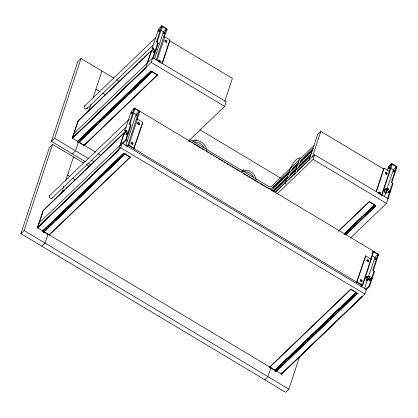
<?xml version="1.0" encoding="UTF-8"?>
<svg xmlns="http://www.w3.org/2000/svg" width="418" height="418" viewBox="0 0 418 418"><rect width="100%" height="100%" fill="white"/><g stroke="black" fill="none" stroke-linecap="round" stroke-linejoin="round"><path stroke-width="0.63" d="M133.76 109.709L134.136 108.873L129.282 123.989L130.975 125.557L128.77 132.219L128.201 132.762A1.129 0.277 -59.1 0 0 128.253 132.569M130.975 125.557L129.841 124.318L134.951 108.858M154.2 52.072A1.129 0.277 -59.1 0 1 154.247 51.879L153.688 51.545L153.129 52.088L153.803 51.21A1.129 0.277 -59.1 0 1 154.634 49.857A1.129 0.277 -59.1 0 1 154.932 50.123L155.491 50.458L156.06 49.914L158.26 43.258L156.567 41.685L161.395 26.559L161.045 27.405M162.241 26.559L157.126 42.014L158.26 43.258M374.518 271.491L373.384 270.253L378.217 255.633C378.452 255.022 377.423 254.363 377.658 255.299L372.825 269.913L374.518 271.491L372.318 278.153L371.748 278.696L371.189 278.362A1.129 0.277 -59.1 0 0 370.891 278.09A1.129 0.277 -59.1 0 0 370.061 279.449L369.387 280.321L369.946 279.783L370.505 280.117A1.129 0.277 -59.1 0 0 370.458 280.306M378.285 255.335L377.731 254.949M392.962 183.889L391.269 182.316L396.102 167.696C395.867 166.766 396.954 167.404 396.661 168.031L391.828 182.65L392.962 183.889L390.757 190.551L390.193 191.094L389.633 190.76A1.129 0.277 -59.1 0 0 389.336 190.488A1.129 0.277 -59.1 0 0 388.5 191.846L387.826 192.719L388.39 192.181L388.949 192.515A1.129 0.277 -59.1 0 0 388.923 192.928M126.445 131.111L125.902 130.473A2.816 0.695 -59.1 0 0 125.013 130.63L124.846 130.777A2.816 2.022 46.2 0 1 125.922 131.748M153.73 48.807L153.192 48.169A2.816 0.695 -59.1 0 0 152.304 48.331L152.131 48.472A2.816 2.022 46.2 0 1 153.213 49.449M370.181 276.873A1.129 0.277 -59.1 0 0 370.04 276.982L369.449 276.402A2.816 0.695 -59.1 0 0 368.561 276.564L374.909 257.363L377.94 254.457M369.987 277.04L370.008 276.737A2.816 0.695 -59.1 0 0 369.12 276.899L368.561 276.564M388.484 189.38L387.894 188.8A2.816 0.695 -59.1 0 0 387 188.962L393.354 169.76L396.379 166.855M388.432 189.438L388.447 189.135M156.275 59.769L166.071 29.406L166.813 29.955M361.288 286.941L362.589 285.693L373.446 252.253M381.838 195.655L392.194 164.342M206.44 151.708C207.856 144.748 196.758 136.263 191.867 142.977M255.884 181.334C257.295 174.374 246.197 165.889 241.306 172.603M139.528 112.259L139.424 112.546L138.865 112.212M391.462 164.561L391.379 164.295L392.042 164.749M300.657 162.142L301.023 160.711M117.442 161.186L125.008 153.782L43.618 232.126L42.526 231.473L42.929 230.245M281.382 374.053L362.5 296.216L281.445 374.183L281.789 372.814M386.013 193.158L386.535 191.026A1.933 1.39 46.2 0 0 384.314 189.495M386.321 192.536L386.718 191.334A2.043 1.468 46.2 0 0 384.278 189.401M367.772 280.144L368.091 278.628A1.933 1.39 46.2 0 0 365.875 277.097M367.882 280.138L368.274 278.937A2.043 1.468 46.2 0 0 365.834 277.003M299.711 356.329L288.848 389.184L285.64 392.262L20.9 233.631L49.397 147.465L52.605 144.388L83.616 162.968M85.235 161.588L51.424 141.326L77.811 61.55L81.014 58.473L113.706 78.061M20.9 233.631L24.108 230.553L52.605 144.388M51.424 141.326L54.633 138.248L81.014 58.473M42.986 231.138L37.385 227.784L38.905 223.186L125.494 140.103L128.101 132.219L128.66 132.553L126.053 140.438L122.526 143.818M125.687 132.647A2.043 1.468 46.2 0 0 124.271 132.658L43.153 210.494L37.448 227.909L43.232 210.573L53.081 201.126M77.894 141.467L72.335 138.133L73.855 133.53L152.784 57.799L226.19 101.783L224.67 106.386L188.492 141.096M152.648 50.296A2.043 1.468 46.2 0 0 151.541 50.416L78.082 120.896L72.293 138.259L78.161 120.974L96.997 102.901M42.411 231.499L42.61 230.908L123.728 153.077L123.529 153.662L42.411 231.499L43.681 232.256L124.94 153.986L130.249 157.168L124.966 153.913M43.618 232.126L43.759 231.692M43.681 232.256L43.822 231.823L49.131 235L130.249 157.168M77.34 141.901L77.539 141.31L150.997 70.83L150.799 71.415L77.34 141.901L78.61 142.658L152.209 71.739L157.518 74.921L152.236 71.666L151.295 72.57M48.039 234.017L45.039 243.093L41.831 246.171M61.425 193.55L63.865 186.162M65.699 180.623L73.537 156.928M78.365 142.319L75.564 150.793L72.356 153.871M88.653 111.209L90.884 104.474M93.109 97.744L101.95 71.018M78.61 142.658L80.167 140.871M49.131 235L130.27 157.09M78.756 142.224L84.06 145.401L157.539 74.843M120.023 145.349L123.681 134.664A2.816 0.695 -59.1 0 0 125.233 132.501L125.254 132.459A1.129 0.277 -59.1 0 0 126.194 131.095A1.129 0.277 -59.1 0 0 125.938 130.719A2.816 0.695 -59.1 0 0 125.572 130.965L125.024 130.604L125.604 131.038A2.816 2.022 46.2 0 1 126.105 131.581M124.846 130.777L131.346 111.115L134.554 108.037L378.656 254.306L378.285 255.231M147.314 63.045L150.966 52.365A2.816 0.695 -59.1 0 0 152.518 50.197L152.539 50.155A1.129 0.277 -59.1 0 0 153.484 48.796A1.129 0.277 -59.1 0 0 153.228 48.415L153.171 48.472M152.131 48.472L158.636 28.816L161.839 25.738L167.148 28.915L166.839 29.809L166.176 29.354M37.448 227.909L118.592 149.999L37.364 227.857M123.671 134.69L124.261 134.936M37.385 227.784L120.765 147.779L122.286 143.175L366.393 289.444L364.867 294.047L281.356 374.131M134.742 109.302L134.037 108.868L134.554 108.037M162.027 26.998L161.327 26.564L161.839 25.738M126.962 134.183L126.403 133.849L125.839 134.387L126.513 133.514A1.129 0.277 -59.1 0 1 127.349 132.161A1.129 0.277 -59.1 0 1 127.647 132.428L128.211 131.884L130.416 125.222M72.335 138.133L151.259 62.402L155.391 49.914L155.951 50.249L153.343 58.133M154.932 50.123L155.501 49.58L157.701 42.923M125.766 145.569L136.111 114.276L139.142 111.371M154.472 58.969L163.401 31.972L166.427 29.067M152.236 71.666L78.547 142.528L77.455 141.874L150.914 71.394M137.203 119.25L139.863 111.219M164.493 36.946L166.834 29.877L166.275 29.532M126.68 146.363L127.981 145.119A0.684 0.444 18.3 0 1 128.896 145.109L137.485 119.13L142.794 122.312L133.844 148.63L142.794 122.312M157.001 60.333L164.776 36.831L170.079 40.008L162.309 63.515M161.949 63.855L169.724 40.353M224.732 101.522L232.382 78.385L169.306 40.593M285.18 183.951L289.867 169.792C291.696 165.439 294.079 160.7 298.253 158.218L298.865 158.281L299.163 158.835L299.131 159.848L294.293 174.792M290.113 175.638L290.52 174.405M298.823 167.686L299.638 165.225M309.163 160.026L317.623 134.46L320.825 131.383L383.907 169.18M312.371 156.954L320.825 131.383M277.406 193.644L313.113 159.383L314.634 154.78L388.04 198.764M356.079 292.459L274.934 370.369L269.626 367.192L350.77 289.282L356.209 292.386L356.021 292.945L274.903 370.782L275.995 371.435L357.113 293.598L356.021 292.945M270.916 367.568L267.917 376.644L264.709 379.722M357.369 293.143L357.176 293.729L276.058 371.565L274.788 370.803L274.934 370.369M274.903 370.782L275.091 370.217M276.058 371.565L276.251 370.975M338.58 231.123L369.214 201.68L374.648 204.783L374.465 205.342L344.213 234.284M376.19 191.486L383.755 168.6L384.116 168.261L389.419 171.437A0.684 0.444 18.3 0 1 389.623 172.117M376.341 191.763L384.116 168.261M387.209 170.769L388.588 166.604L391.791 163.527L397.1 166.704L396.719 167.592M345.952 234.592L375.62 206.126L375.813 205.541M389.137 171.558L391.478 164.483L392.037 164.812M388.426 167.085L391.791 163.527M381.441 195.561L389.419 171.437M269.626 367.192L350.77 289.282M384.435 196.721L385.642 192.897A2.816 2.022 46.2 0 1 384.56 189.897A2.816 2.022 46.2 0 1 386.943 188.978L387.57 189.27A2.816 0.695 -59.1 0 1 388.176 188.889M365.672 255.858L356.721 282.181L365.672 255.858L370.975 259.04A0.684 0.444 18.3 0 1 371.179 259.714M274.788 370.803L355.906 292.971L356.052 292.537L350.749 289.355M387.481 198.43L390.088 190.551L390.647 190.885L386.519 203.367L350.399 238.114M389.633 190.76L390.203 190.216L392.403 183.554M370.693 259.155L373.352 251.129M134.392 108.523L139.701 111.705L139.544 112.17L138.786 111.71L127.981 145.119L362.589 285.693A0.684 0.444 18.3 0 0 362.385 285.019L370.975 259.04M364.564 288.645L367.203 280.499A2.816 2.022 46.2 0 1 366.116 277.5A2.816 2.022 46.2 0 1 368.498 276.58L369.12 276.899M365.515 289.418L369.042 286.032L371.649 278.153L372.208 278.487L369.601 286.367L365.954 289.867M371.189 278.362L371.759 277.818L373.958 271.157M72.293 138.259L145.746 67.779L151.541 50.416M151.002 52.339L151.833 50.395A1.933 1.39 46.2 0 1 152.654 50.385M124.271 132.663L118.566 150.078M123.733 134.586L124.564 132.642A1.933 1.39 46.2 0 1 125.677 132.731M373.473 252.791L372.913 252.456L373.034 252.085M166.787 30.044L166.15 29.908M391.436 164.65L391.912 165.188M136.78 116.005L136.916 115.702M389.273 168.647L389.404 168.344M291.738 170.716L292.386 169.065M369.428 276.706L369.486 276.648A1.129 0.277 -59.1 0 1 369.742 277.029A1.129 0.277 -59.1 0 1 368.812 278.388L368.775 278.435A2.816 0.695 -59.1 0 1 367.218 280.624M164.295 33.241L164.499 32.954M387.873 189.103L387.925 189.046A1.129 0.277 -59.1 0 1 388.186 189.427A1.129 0.277 -59.1 0 1 387.251 190.786L387.22 190.833A2.816 0.695 -59.1 0 1 385.662 193.022L386.216 193.356M84.358 106.198L155.93 37.521M86.981 108.565L152.904 45.311M97.937 101.997L107.828 92.509M108.769 91.605L137.966 63.593M138.907 62.69L148.798 53.201M150.208 51.848L151.619 50.489M153.688 51.545A1.129 0.277 -59.1 0 0 153.986 51.816A1.129 0.277 -59.1 0 0 154.822 50.458L155.391 49.914M153.798 52.088L154.357 51.545A1.129 0.277 -59.1 0 1 155.329 50.076M72.382 138.311L145.746 67.779M81.515 139.382L84.342 136.676M89.05 132.156L89.99 131.252M92.817 128.54L95.644 125.828M99.881 121.763L101.762 119.956M103.648 118.148L105.529 116.34M111.183 110.922L113.064 109.114M114.95 107.306L115.891 106.402M122.484 100.074L124.836 97.817M130.019 92.848L130.959 91.944M133.786 89.233L136.608 86.521M140.845 82.456L142.261 81.097M144.612 78.84L146.969 76.583M80.664 140.344L85.815 135.448M88.198 133.112L97.587 124.151M99.474 122.343L105.618 116.392M107.008 115.117L109.359 112.855M110.326 111.878L115.979 106.454M117.86 104.646L121.131 101.564M121.628 101.031L126.785 96.14M129.136 93.883L138.557 84.844M140.438 83.036L149.858 74.002M84.06 145.401L157.518 74.921M49.423 195.796L129.136 119.308M52.051 198.163L126.137 127.077M54.016 200.222L64.8 189.876M65.741 188.978L84.028 171.427M84.964 170.528L95.278 160.632M96.689 159.284L124.35 132.736M128.101 132.219L127.532 132.762A1.129 0.277 -59.1 0 1 126.701 134.115A1.129 0.277 -59.1 0 1 126.403 133.849M128.091 133.096L128.66 132.553M127.621 146.331L128.54 145.454M42.526 231.473L123.644 153.641L124.736 154.294M48.916 226.744L51.733 224.043M56.42 219.544L57.83 218.196M60.171 215.944L62.987 213.248M68.144 208.295L70.02 206.497M71.896 204.7L72.831 203.796M79.399 197.5L82.21 194.798M87.367 189.85L88.308 188.952M91.119 186.25L93.935 183.549M99.092 178.601L100.968 176.804M102.844 175.001L103.779 174.102M110.342 167.806L113.158 165.105M118.315 160.157L119.255 159.258M122.066 156.557L124.919 153.73M44.292 231.373L47.574 228.223M48.07 227.695L53.671 222.376M55.573 220.495L65.861 210.677M67.293 209.251L72.92 203.848M75.24 201.68L78.051 198.978M78.992 198.08L84.149 193.132M86.521 190.801L96.809 180.984M98.214 179.63L103.868 174.154M105.744 172.357L108.999 169.285M109.495 168.757L115.096 163.433M299.116 159.906L271.569 186.355L270.582 186.836L269.349 186.783L206.9 149.665M300.051 159.002L314.132 145.495M289.794 170.795L271.951 187.917A3.548 2.309 18.3 0 1 268.042 188.257M292.14 168.543L298.713 162.231M300.594 160.428L313.275 148.265M272.944 187.928L288.922 172.597M291.743 169.896L297.851 164.034M300.667 161.327L312.418 150.057M271.063 190.477L312.356 150.856M272.526 191.021L288.023 176.156M290.369 173.898L296.942 167.592M299.293 165.34L311.499 153.625M273.053 191.486L287.15 177.958M289.967 175.257L296.075 169.394M298.426 167.137L310.642 155.418M273.513 191.789L295.568 170.622M296.508 169.724L310.584 156.217M274.976 192.327L286.246 181.511M288.127 179.714L294.7 173.402M297.046 171.15L309.728 158.986M275.3 192.52L314.634 154.78M338.606 231.049L369.214 201.68M385.208 192.661L386.619 191.303M385.302 192.688L386.718 191.334M344.427 233.646L351.961 226.415M354.783 223.703L361.847 216.926M365.144 213.765L372.678 206.539M344.359 233.85L374.518 204.857M344.474 233.824L374.606 204.909M390.088 190.551L389.524 191.094A1.129 0.277 -59.1 0 1 388.688 192.447A1.129 0.277 -59.1 0 1 388.39 192.181M390.083 191.428L390.647 190.885M345.676 234.456L347.086 233.103M349.443 230.84L350.854 229.487M353.21 227.225L357.447 223.16M360.744 219.999L362.625 218.191M364.512 216.383L367.809 213.222M372.046 209.157L374.397 206.894M345.42 234.916L375.552 205.996M373.394 252.289L373.749 251.944M369.125 276.873L368.948 277.045A2.816 2.022 46.2 0 0 365.938 277.672M366.769 280.259L368.18 278.905M366.868 280.285L368.274 278.937M360.656 286.68L362.03 285.358M277.343 367.918L274.96 370.296L269.652 367.114M279.689 365.666L287.662 358.017M290.473 355.321L297.506 348.57M300.788 345.42L308.291 338.225M310.637 335.973L318.605 328.323M321.421 325.627L328.924 318.427M331.735 315.726L339.238 308.526M341.584 306.279L349.552 298.63M352.369 295.928L356.12 292.334M275.044 370.348L317.246 329.854M318.187 328.956L356.162 292.511M369.946 279.783A1.129 0.277 -59.1 0 0 370.243 280.05A1.129 0.277 -59.1 0 0 371.079 278.696L371.649 278.153M371.45 278.425A1.129 0.277 -59.1 0 0 370.614 279.783L370.055 280.321L369.496 279.987M276.721 370.526L279.532 367.824M280.473 366.926L282.814 364.679M284.219 363.326L285.63 361.978M288.441 359.276L293.133 354.777M295.944 352.081L297.82 350.279M299.696 348.481L303.917 344.432M307.664 340.832L310.01 338.585M311.415 337.232L313.761 334.985M315.167 333.632L316.107 332.733M318.918 330.032L324.075 325.084M326.892 322.388L328.297 321.034M330.643 318.788L334.395 315.188M338.146 311.588L340.957 308.886M342.363 307.538L344.709 305.292M346.114 303.938L347.055 303.04M349.866 300.338L355.023 295.39M78.161 120.974L78.375 120.88A1.933 1.39 46.2 0 1 78.908 120.823M125.254 132.459L125.813 132.793M368.796 278.393L369.355 278.728M391.332 164.316L392.042 164.697M192.562 140.636L194.501 140.004L196.533 139.967M242.001 170.257L243.767 169.661M194.945 142.021C197.74 141.535 202.338 144.132 204.115 147.732M244.384 171.646C247.179 171.161 251.777 173.752 253.554 177.357M299.11 157.717L300.667 158.317M156.567 41.685L157.126 42.014M129.282 123.989L129.841 124.318M161.682 26.224L166.986 29.401M391.635 164.008L396.938 167.19M161.468 26.663L162.032 27.045M396.17 167.299L396.734 167.681M161.468 26.768L162.022 27.165M396.17 167.399L396.724 167.801M161.447 26.904L162.006 27.238M396.149 167.534L396.708 167.869M161.426 26.982L161.985 27.316M396.128 167.613L396.687 167.947M161.4 27.065L161.959 27.4M396.102 167.696L396.661 168.031M160.784 30.404L163.401 31.972M390.736 168.193L393.354 169.76M155.501 49.58L156.06 49.914M390.203 190.216L390.757 190.551M387 188.962L387.392 189.443A2.816 2.022 46.2 0 0 384.382 190.07M154.822 50.458L155.381 50.797A1.129 0.277 -59.1 0 1 155.292 51.022M153.803 51.21L154.357 51.545M388.5 191.846L389.059 192.181A1.129 0.277 -59.1 0 1 389.738 190.995M151.259 62.402L224.67 106.386M313.113 159.383L386.519 203.367M369.188 201.753L374.491 204.935L374.35 205.369L375.62 206.126M150.799 71.415L152.068 72.178M116.507 79.739L119.867 81.756M199.945 129.737L280.588 178.058M281.706 178.726L282.824 179.4M190.096 139.591L205.781 148.991M188.649 140.777L190.321 141.78M193.659 143.782L195.331 144.785M196.45 145.454L200.906 148.124M202.019 148.792L203.691 149.79M207.594 152.131L208.707 152.8M210.379 153.798L212.051 154.801M213.164 155.47L214.282 156.139M215.954 157.137L217.067 157.805M218.739 158.809L220.411 159.812M221.524 160.475L222.637 161.144M224.309 162.147L225.427 162.816M227.099 163.814L228.771 164.817M229.884 165.486L230.997 166.155M232.11 166.824L233.782 167.822M234.9 168.491L239.357 171.161M243.255 173.501L247.717 176.171M248.83 176.84L250.502 177.843M251.615 178.507L254.959 180.513M257.19 181.846L258.862 182.849M259.975 183.518L264.432 186.188M265.55 186.856L267.222 187.86M373.19 251.61L378.499 254.792M138.886 111.653L139.549 112.055M372.934 251.897L373.598 252.3M372.835 251.955L373.593 252.415M134.183 109.014L134.742 109.406M134.173 109.135L134.732 109.469M377.72 255.069L378.28 255.403M134.162 109.208L134.721 109.542M377.705 255.137L378.264 255.471M134.141 109.281L134.701 109.615M377.684 255.215L378.243 255.55M134.115 109.364L134.674 109.699M377.658 255.299L378.217 255.633M95.941 89.17L99.865 91.521M102.666 93.198L105.461 94.876M133.494 112.708L136.111 114.276M372.292 255.795L374.909 257.363M128.211 131.884L128.77 132.219M371.759 277.818L372.318 278.153M371.079 278.696L371.639 279.031M126.513 133.514L127.072 133.849A1.129 0.277 -59.1 0 1 127.751 132.663M370.061 279.449L370.614 279.783M125.494 140.103L126.053 140.438M369.042 286.032L369.601 286.367M128.896 145.109L134.204 148.291M357.076 281.836L362.385 285.019M120.765 147.779L364.867 294.047M123.529 153.662L124.799 154.42M355.906 292.971L357.176 293.729M80.12 142.799L81.787 143.797M82.9 144.466L95.691 152.126M97.916 153.463L100.696 155.125M78.777 142.146L84.086 145.328M54.633 138.248L88.444 158.511M91.244 160.188L94.045 161.865M88.036 163.266L90.837 164.943M86.416 164.645L89.776 166.657M67.533 175.079L69.769 176.422M72.57 178.099L75.371 179.782M44.104 231.812L272.531 368.686M273.649 369.355L275.331 370.364M276.45 371.032L281.486 374.053M43.848 231.744L49.152 234.921M24.108 230.553L288.848 389.184M391.269 182.316L391.828 182.65M372.825 269.913L373.384 270.253M87.158 107.51A1.771 1.275 46.2 0 1 86.171 108.936A1.771 1.275 46.2 0 1 84.269 107.525A1.771 1.275 46.2 0 1 84.927 105.853M78.082 120.896A2.043 1.468 46.2 0 1 78.882 120.729M159.237 31.115A1.066 0.261 -59.1 0 1 159.942 30.049M153.479 48.258A2.816 0.695 -59.1 0 0 152.863 48.666L152.309 48.305L152.894 48.734A2.816 2.022 46.2 0 1 153.39 49.277M155.543 50.27A1.129 0.277 -59.1 0 1 155.491 50.458M163.861 36.836A0.684 0.444 18.3 0 1 164.776 36.831M158.182 60.647A1.129 0.81 46.2 0 1 159.519 60.756A1.129 0.81 46.2 0 1 159.854 62.151M164.922 40.619A1.129 0.81 46.2 0 1 166.296 41.084A1.129 0.81 46.2 0 1 166.275 42.401M158.871 61.697A1.129 0.81 46.2 0 1 158.83 60.103A1.129 0.81 46.2 0 1 160.334 61.221A1.129 0.81 46.2 0 1 159.106 61.869M393.855 171.965A1.066 0.261 -59.1 0 1 393.939 171.751M394.054 171.511A1.066 0.261 -59.1 0 1 394.341 171.046M394.639 170.685A1.066 0.261 -59.1 0 1 394.77 170.581M390.213 190.681A1.129 0.277 -59.1 0 1 390.193 191.094M384.968 192.531A2.816 2.022 46.2 0 1 384.356 191.272M378.468 192.641A1.129 0.81 46.2 0 1 379.805 192.755A1.129 0.81 46.2 0 1 380.14 194.145M385.203 172.613A1.129 0.81 46.2 0 1 386.734 173.324A1.129 0.81 46.2 0 1 386.117 174.489M378.807 193.231A1.129 0.81 46.2 0 1 379.424 192.066A1.129 0.81 46.2 0 1 380.631 193.382A1.129 0.81 46.2 0 1 379.392 193.863M379.157 193.691A1.129 0.81 46.2 0 1 378.959 193.471M52.271 197.5A1.771 1.275 46.2 0 1 50.98 198.508A1.771 1.275 46.2 0 1 49.287 196.988A1.771 1.275 46.2 0 1 49.998 195.452M43.153 210.494A2.043 1.468 46.2 0 1 43.66 210.327M43.446 210.473A1.933 1.39 46.2 0 1 43.702 210.421M126.973 140.438A63.259 45.416 46.2 0 1 126.837 141.608M131.811 113.947A1.066 0.261 -59.1 0 1 131.863 113.633M131.947 113.419A1.066 0.261 -59.1 0 1 132.652 112.353M126.377 130.599A2.816 0.695 -59.1 0 1 126.461 130.808M136.571 119.14A0.684 0.444 18.3 0 1 137.485 119.13M131.053 142.81A1.129 0.81 46.2 0 1 132.339 143.165A1.129 0.81 46.2 0 1 132.563 144.45M137.334 123.477A1.129 0.81 46.2 0 1 138.813 123.174A1.129 0.81 46.2 0 1 138.781 124.783M138.546 124.794A1.129 0.81 46.2 0 1 138.039 124.621M375.364 259.745A1.066 0.261 -59.1 0 1 375.61 259.113M375.745 258.873A1.066 0.261 -59.1 0 1 376.054 258.444M367.025 280.671A2.816 2.022 46.2 0 1 366.523 280.133M366.147 279.517A2.816 2.022 46.2 0 1 365.917 278.874M360.185 280.102A1.129 0.81 46.2 0 1 361.643 280.692A1.129 0.81 46.2 0 1 361.33 281.967M366.764 260.215A1.129 0.81 46.2 0 1 368.044 260.571A1.129 0.81 46.2 0 1 368.274 261.856M136.19 115.791L136.905 114.715L136.19 115.791M163.48 33.492L164.237 32.426L163.48 33.492M388.683 168.433L389.393 167.357L388.683 168.433M159.023 31.094A1.066 0.261 -59.1 0 0 159.686 29.579A1.066 0.261 -59.1 0 0 158.678 30.78A1.066 0.261 -59.1 0 0 159.023 31.094M165.005 41.084A1.129 0.81 46.2 0 0 166.63 42.056A1.129 0.81 46.2 0 0 166.223 40.353A1.129 0.81 46.2 0 0 165.005 41.084M393.725 171.725A1.066 0.261 -59.1 0 0 394.388 170.21A1.066 0.261 -59.1 0 0 393.38 171.417A1.066 0.261 -59.1 0 0 393.725 171.725M385.291 173.083A1.129 0.81 46.2 0 0 386.911 174.055A1.129 0.81 46.2 0 0 386.504 172.352A1.129 0.81 46.2 0 0 385.291 173.083M131.733 113.393A1.066 0.261 -59.1 0 0 132.396 111.883A1.066 0.261 -59.1 0 0 131.393 113.085A1.066 0.261 -59.1 0 0 131.733 113.393M137.721 123.388A1.129 0.81 46.2 0 0 139.34 124.36A1.129 0.81 46.2 0 0 138.933 122.657A1.129 0.81 46.2 0 0 137.721 123.388M131.142 143.28A1.129 0.81 46.2 0 0 132.762 144.252A1.129 0.81 46.2 0 0 132.354 142.548A1.129 0.81 46.2 0 0 131.142 143.28M375.28 259.327A1.066 0.261 -59.1 0 0 375.944 257.812A1.066 0.261 -59.1 0 0 374.936 259.014A1.066 0.261 -59.1 0 0 375.28 259.327M366.847 260.686A1.129 0.81 46.2 0 0 368.472 261.658A1.129 0.81 46.2 0 0 368.065 259.954A1.129 0.81 46.2 0 0 366.847 260.686M360.269 280.572A1.129 0.81 46.2 0 0 361.894 281.544A1.129 0.81 46.2 0 0 361.486 279.841A1.129 0.81 46.2 0 0 360.269 280.572"/></g></svg>
